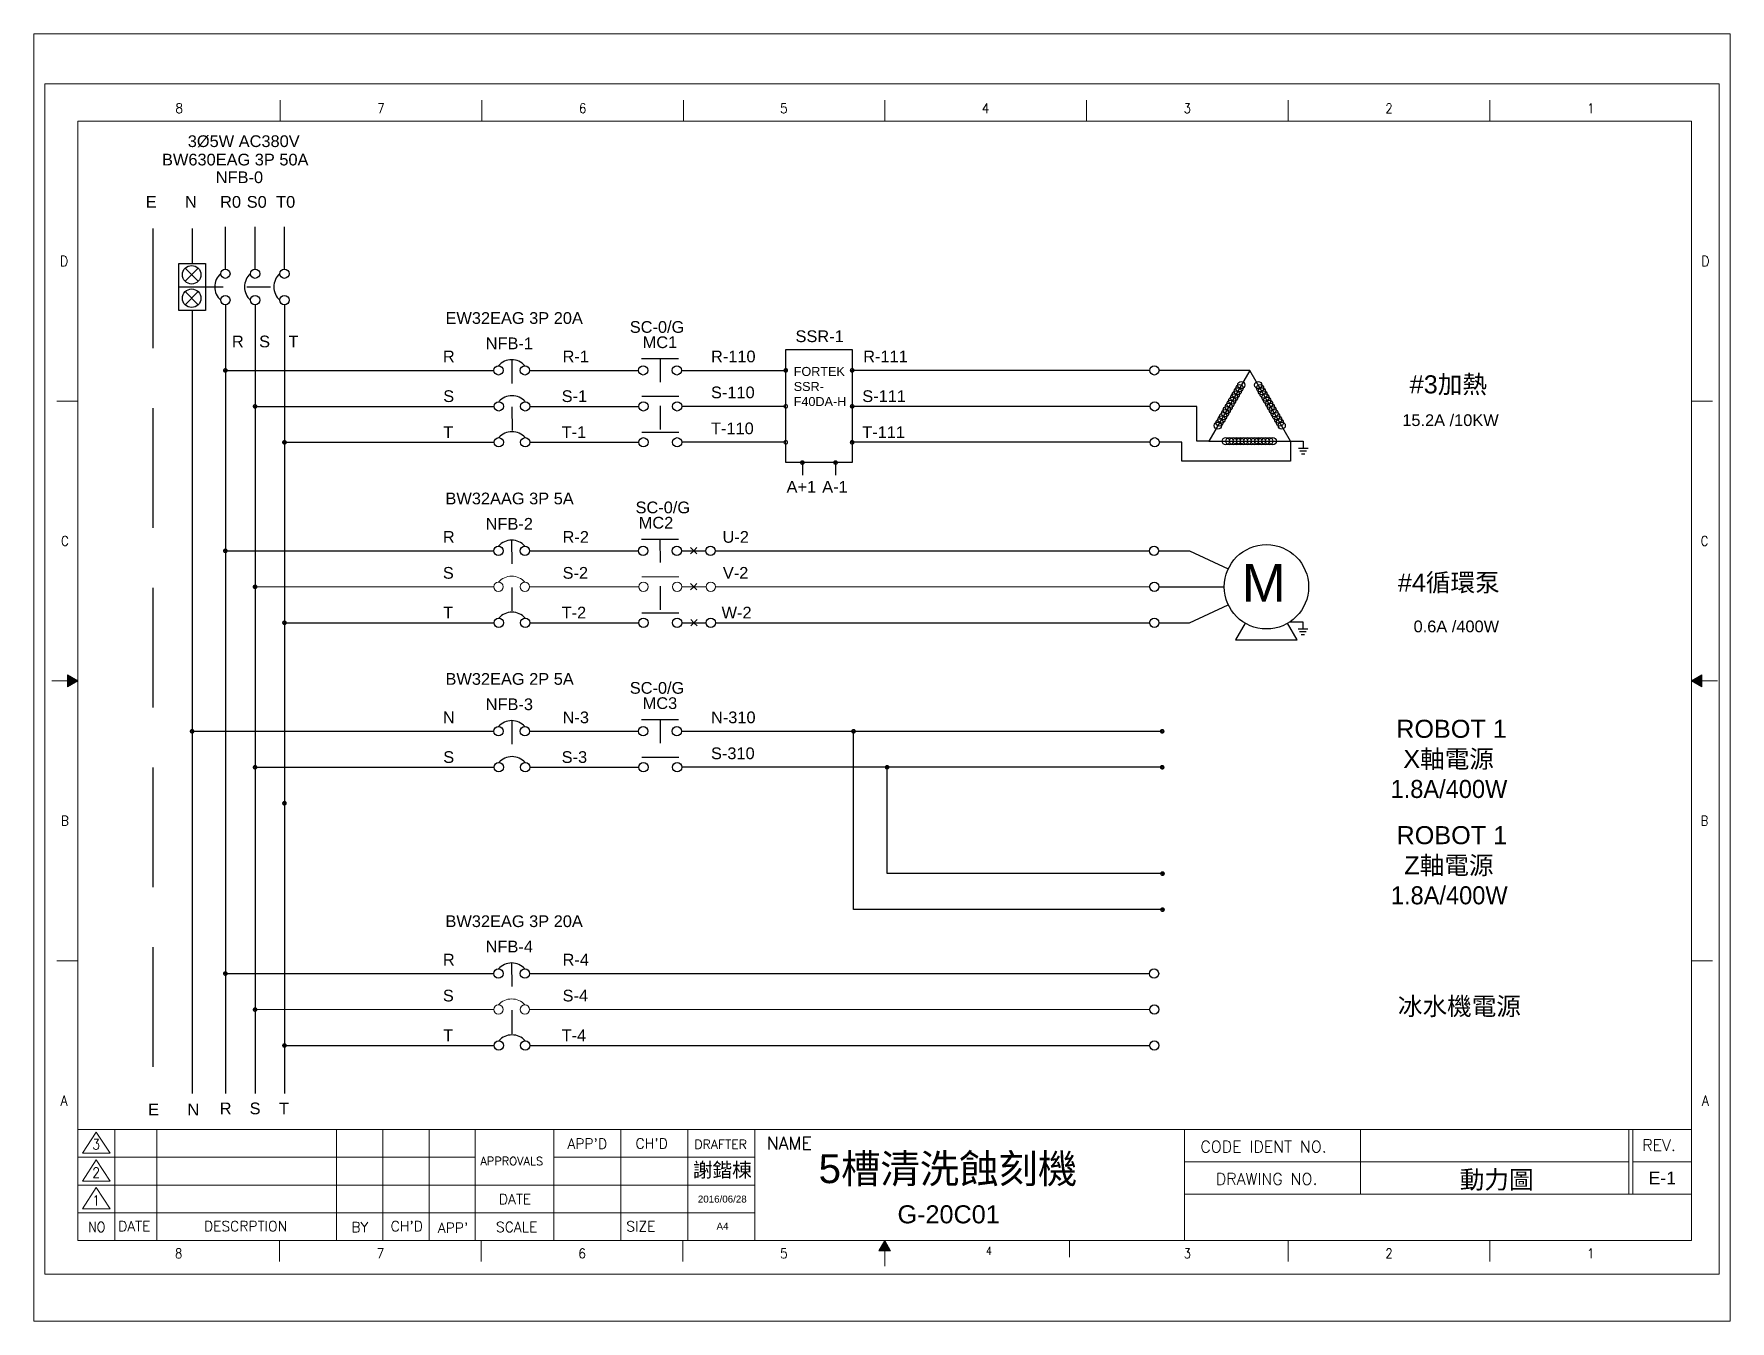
# Paper-space layout '配置1' of a CAD drawing. Header units: millimetres. Extents: x 26 to 231, y 20 to 176.
# The model-space entities are those that its viewports show. They can reach past a viewport. Long polylines and large blocks are cut down to what shows.
import ezdxf
from ezdxf.enums import TextEntityAlignment as Align

# ---------------------------------------------------------------- set-up
doc = ezdxf.new("R2010")
doc.units = ezdxf.units.MM
doc.linetypes.add('DASHED2', pattern=[9.525, 6.35, -3.175])
doc.linetypes.add('JIS_02_1.2', pattern=[2.5, 1.25, -1.25])
for name, color, linetype in [('DIM', 3, 'Continuous'), ('FRAME', 7, 'Continuous'), ('LINE', 1, 'Continuous'), ('TEXT', 4, 'Continuous')]:
    doc.layers.add(name, color=color, linetype=linetype)
doc.styles.add('MICTEXT-ROD', font='romand.shx', dxfattribs={"bigfont": 'bigfont.shx'})
doc.styles.add('MICTEXT-ROS', font='romans.shx', dxfattribs={"bigfont": 'bigfont.shx'})
doc.styles.get("Standard").update_dxf_attribs({"font": 'ARIAL.TTF'})
doc.styles.add('STYLE2', font='romand.shx')

# ---------------------------------------------------------------- blocks, each defined once
blk = doc.blocks.new('圖框A4')
at = {"layer": 'FRAME', "color": 7, "lineweight": 5}
for p, q in [((99.29, 1212.46), (99.29, 1218.27)), ((155.2, 1212.46), (155.2, 1218.27)), ((211.1, 1212.46), (211.1, 1218.27)), ((266.85, 1212.46), (266.85, 1218.27)), ((322.76, 1212.46), (322.76, 1218.27)), ((378.66, 1212.46), (378.66, 1218.27)), ((434.56, 1212.46), (434.56, 1218.27)), ((43.25, 1212.46), (490.46, 1212.46)), ((43.25, 902.31), (43.25, 1212.46)), ((490.46, 1212.46), (490.46, 1212.46)), ((43.25, 1134.92), (37.44, 1134.92)), ((490.46, 1134.92), (496.27, 1134.92)), ((40.39, 1059.03), (40.39, 1055.74)), ((43.25, 1057.39), (40.39, 1059.03)), ((490.46, 1057.39), (493.32, 1059.03)), ((493.32, 1059.03), (493.32, 1055.74)), ((43.25, 1057.39), (36.09, 1057.39)), ((40.39, 1055.74), (43.25, 1057.39)), ((493.32, 1055.74), (490.46, 1057.39)), ((490.46, 1057.39), (497.61, 1057.39)), ((43.25, 979.85), (37.44, 979.85)), ((490.46, 979.85), (496.27, 979.85)), ((44.53, 926.47), (48.37, 932.34)), ((48.37, 932.34), (52.21, 926.47)), ((44.53, 926.47), (52.21, 926.47)), ((44.53, 918.78), (48.37, 924.66)), ((48.37, 924.66), (52.21, 918.78)), ((44.53, 918.78), (52.21, 918.78)), ((44.53, 911.1), (48.37, 916.97)), ((48.37, 916.97), (52.21, 911.1)), ((44.53, 911.1), (52.21, 911.1)), ((99.15, 902.31), (99.15, 896.5)), ((155.05, 902.31), (155.05, 896.5)), ((210.95, 902.31), (210.95, 896.5)), ((266.85, 902.31), (265.2, 899.46)), ((265.2, 899.46), (268.5, 899.46)), ((266.85, 902.31), (266.85, 895.16)), ((268.5, 899.46), (266.85, 902.31)), ((318.07, 902.31), (318.07, 897.67)), ((378.66, 902.31), (378.66, 896.5)), ((434.56, 902.31), (434.56, 896.5))]:
    blk.add_line(p, q, dxfattribs=at)
at = {"layer": 'FRAME', "lineweight": 5}
for p, q in [((490.46, 1212.46), (490.46, 902.31)), ((490.46, 933.05), (43.25, 933.05)), ((53.49, 902.31), (53.49, 933.05)), ((65.11, 902.31), (65.11, 933.05)), ((114.96, 902.31), (114.96, 933.05)), ((127.77, 902.31), (127.77, 933.05)), ((140.58, 902.31), (140.58, 933.05)), ((153.38, 902.31), (153.38, 933.05)), ((175.15, 902.31), (175.15, 933.05)), ((193.72, 902.31), (193.72, 933.05)), ((212.29, 902.31), (212.29, 933.05)), ((230.86, 902.31), (230.86, 933.05)), ((349.91, 933.05), (349.91, 902.31)), ((398.7, 933.05), (398.7, 915.12)), ((473.04, 933.05), (473.04, 915.12)), ((474.2, 933.05), (474.2, 915.12)), ((153.38, 925.36), (43.25, 925.36)), ((230.86, 925.36), (175.15, 925.36)), ((473.04, 924.08), (349.91, 924.08)), ((490.46, 924.08), (474.2, 924.08)), ((230.86, 917.68), (43.25, 917.68)), ((490.46, 915.12), (349.91, 915.12)), ((230.86, 910), (43.25, 910)), ((490.46, 902.31), (43.25, 902.31))]:
    blk.add_line(p, q, dxfattribs=at)
at = {"layer": 'FRAME', "color": 7, "lineweight": 5}
for points in [[(40.39, 1059.03), (40.39, 1055.74), (43.25, 1057.39)], [(493.32, 1059.03), (493.32, 1055.74), (490.46, 1057.39)], [(268.5, 899.46), (266.85, 902.31), (265.2, 899.46)]]:
    blk.add_solid(points, dxfattribs=at)
at = {"layer": 'LINE', "color": 0, "lineweight": 0}
for p, q in [((34.08, 1222.77), (498.14, 1222.77)), ((34.08, 893), (34.08, 1222.77)), ((498.14, 1222.77), (498.14, 893)), ((498.14, 893), (34.08, 893))]:
    blk.add_line(p, q, dxfattribs=at)
at = {"color": 3, "lineweight": 5}
blk.add_text('A4', height=1.936, dxfattribs=at).set_placement((220.25, 905.31))
at = {"layer": 'DIM', "color": 0, "lineweight": 5}
for tag, height, p in [('A', 2.9, (436.35, 928.74)), ('J', 1.94, (184.48, 921.48)), ('G', 1.94, (202.97, 921.48)), ('E', 1.94, (221.84, 921.96)), ('C', 2.9, (284.37, 922.35)), ('B', 2.9, (436.45, 919.25)), ('L', 1.94, (482.33, 919.64)), ('K', 1.94, (184.48, 913.83)), ('H', 1.94, (202.97, 913.83)), ('F', 1.94, (221.84, 913.83)), ('D', 2.9, (284.57, 909.57))]:
    blk.add_attdef(tag, text='', height=height, dxfattribs=at).set_placement(p, align=Align.MIDDLE)
at = {"layer": 'FRAME', "color": 7, "lineweight": 5, "style": 'MICTEXT-ROD', "width": 0.9}
for s, height, p in [('8', 2.67, (71.34, 1216.03)), ('7', 2.67, (127.25, 1216.03)), ('6', 2.67, (183.15, 1216.03)), ('5', 2.67, (238.9, 1216.03)), ('4', 2.67, (294.8, 1216.03)), ('3', 2.67, (350.71, 1216.03)), ('2', 2.67, (406.61, 1216.03)), ('1', 2.67, (462.51, 1216.03)), ('D', 2.85, (39.44, 1173.69)), ('D', 2.85, (494.27, 1173.69)), ('C', 2.67, (39.67, 1096.15)), ('C', 2.67, (494.04, 1096.15)), ('B', 2.67, (39.67, 1018.62)), ('B', 2.67, (494.04, 1018.62)), ('A', 2.85, (39.44, 941.08)), ('A', 2.85, (494.27, 941.08)), ('8', 2.67, (71.2, 898.74)), ('7', 2.67, (127.1, 898.74)), ('6', 2.67, (183, 898.74)), ('5', 2.67, (238.9, 898.74)), ('4', 2.14, (295.71, 899.45)), ('3', 2.67, (350.71, 898.74)), ('2', 2.67, (406.61, 898.74)), ('1', 2.67, (462.51, 898.74))]:
    blk.add_text(s, height=height, dxfattribs=at).set_placement(p, align=Align.MIDDLE)
at = {"layer": 'FRAME', "color": 7, "lineweight": 5}
for s, height, style, p in [('NAME', 3.522, 'STYLE2', (234.12, 927.53)), ("APP'D", 2.817, 'STYLE2', (178.93, 927.72)), ("CH'D", 2.817, 'STYLE2', (197.8, 927.8)), ('DRAFTER', 2.536, 'STYLE2', (214.1, 927.69)), ('CODE IDENT NO.', 3.2017, 'STYLE2', (354.35, 926.7)), ('REV.', 3.202, 'MICTEXT-ROS', (476.78, 927.13)), ('APPROVALS', 2.305, 'STYLE2', (154.8, 923.16)), ('DRAWING NO.', 3.2017, 'STYLE2', (358.62, 917.77)), ('DATE', 2.817, 'STYLE2', (159.94, 912.36)), ('DATE', 2.817, 'STYLE2', (54.43, 904.87)), ('DESCRPTION', 2.817, 'STYLE2', (78.21, 904.88)), ('BY', 2.817, 'STYLE2', (119.03, 904.6)), ("CH'D", 2.817, 'STYLE2', (129.95, 904.87)), ("APP'", 2.817, 'STYLE2', (143.01, 904.42)), ('SCALE', 2.817, 'STYLE2', (159.13, 904.65)), ('SIZE', 2.817, 'STYLE2', (195.24, 904.84))]:
    blk.add_text(s, height=height, dxfattribs=dict(at, style=style)).set_placement(p)
at = {"layer": 'FRAME', "color": 7, "lineweight": 5, "style": 'MICTEXT-ROS', "width": 0.9}
for s, height, p in [('3', 2.82, (47.24, 927.57)), ('2', 2.82, (47.24, 919.68)), ('1', 2.82, (47.24, 912)), ('NO', 2.817, (46.1, 904.64))]:
    blk.add_text(s, height=height, dxfattribs=at).set_placement(p)

msp = doc.modelspace()

# ---------------------------------------------------------------- linework, layer by layer
at = {"linetype": 'ByBlock', "ltscale": 2.5}
for p, q in [((2189.24, 1973.96), (2192.88, 1977.6)), ((2189.24, 1977.6), (2192.88, 1973.96)), ((2187.47, 1972.39), (2194.89, 1972.39)), ((2189.24, 1967.46), (2192.88, 1971.1)), ((2189.24, 1971.1), (2192.88, 1967.46))]:
    msp.add_line(p, q, dxfattribs=at)
for p, q in [((2484.28, 1949.29), (2459.14, 1949.29)), ((2469.64, 1939.32), (2459.23, 1939.32)), ((2469.64, 1929.68), (2469.64, 1939.32)), ((2465.46, 1929.36), (2459.23, 1929.36)), ((2465.46, 1924.11), (2465.46, 1929.36)), ((2472.96, 1929.68), (2469.64, 1929.68)), ((2495.6, 1929.68), (2495.6, 1924.11)), ((2495.6, 1929.68), (2499.1, 1929.68)), ((2500.44, 1927.67), (2497.76, 1927.67)), ((2499.1, 1929.68), (2499.1, 1927.67)), ((2360.3, 1923.74), (2360.3, 1920.26)), ((2369.5, 1923.74), (2369.5, 1920.26)), ((2495.6, 1924.11), (2465.46, 1924.11)), ((2500, 1926.91), (2498.19, 1926.91)), ((2499.53, 1926.1), (2498.66, 1926.1)), ((2330.18, 1899.29), (2329.29, 1900.17)), ((2330.18, 1899.29), (2329.29, 1898.41)), ((2330.18, 1899.29), (2331.07, 1900.17)), ((2330.18, 1899.29), (2331.07, 1898.41)), ((2459.04, 1899.29), (2467.58, 1899.29)), ((2459.04, 1899.29), (2467.58, 1899.29)), ((2467.58, 1899.29), (2478.31, 1894.28)), ((2467.58, 1899.29), (2478.31, 1894.28)), ((2330.18, 1889.32), (2329.29, 1890.2)), ((2330.18, 1889.32), (2331.07, 1890.2)), ((2330.18, 1889.32), (2329.29, 1888.45)), ((2330.18, 1889.32), (2331.07, 1888.45)), ((2459.13, 1889.32), (2467.67, 1889.32)), ((2459.13, 1889.32), (2467.67, 1889.32)), ((2330.27, 1879.36), (2329.38, 1880.24)), ((2330.27, 1879.36), (2331.15, 1880.24)), ((2467.58, 1879.36), (2478.31, 1884.37)), ((2467.58, 1879.36), (2478.31, 1884.37)), ((2330.27, 1879.36), (2329.38, 1878.48)), ((2330.27, 1879.36), (2331.15, 1878.48)), ((2459.13, 1879.36), (2467.58, 1879.36)), ((2459.13, 1879.36), (2467.58, 1879.36)), ((2495.5, 1879.63), (2499, 1879.63)), ((2495.5, 1879.63), (2499, 1879.63)), ((2500.34, 1877.61), (2497.66, 1877.61)), ((2500.34, 1877.61), (2497.66, 1877.61)), ((2499.9, 1876.85), (2498.09, 1876.85)), ((2499.9, 1876.85), (2498.09, 1876.85)), ((2499.43, 1876.04), (2498.55, 1876.04)), ((2499.43, 1876.04), (2498.55, 1876.04)), ((2499, 1879.63), (2499, 1877.61)), ((2499, 1879.63), (2499, 1877.61)), ((2374.47, 1799.88), (2374.47, 1849.29)), ((2383.79, 1809.85), (2383.79, 1839.32))]:
    msp.add_line(p, q)
at = {"color": 0}
msp.add_line((2467.67, 1889.32), (2477.22, 1889.32), dxfattribs=at)
at = {"linetype": 'ByBlock', "ltscale": 2.5}
msp.add_lwpolyline([(2187.47, 1978.89), (2194.89, 1978.89), (2194.89, 1965.89), (2187.47, 1965.89)], close=True, dxfattribs=at)
msp.add_lwpolyline([(2484.28, 1949.29), (2472.96, 1929.68), (2495.6, 1929.68)], close=True)
msp.add_lwpolyline([(2483.04, 1879.21), (2480.37, 1874.59), (2497.45, 1874.59), (2494.78, 1879.21)])
msp.add_lwpolyline([(2483.04, 1879.21), (2480.37, 1874.59), (2497.45, 1874.59), (2494.78, 1879.21)])
for centre in [(2191.06, 1975.78), (2191.06, 1969.28)]:
    msp.add_circle(centre, 2.57, dxfattribs=at)
for centre, radius in [((2481.94, 1945.23), 1), ((2486.63, 1945.23), 1), ((2479.44, 1940.9), 1), ((2479.94, 1941.76), 1), ((2480.44, 1942.63), 1), ((2480.94, 1943.49), 1), ((2481.44, 1944.36), 1), ((2487.13, 1944.36), 1), ((2487.63, 1943.49), 1), ((2488.13, 1942.63), 1), ((2488.63, 1941.76), 1), ((2489.13, 1940.9), 1), ((2476.44, 1935.7), 1), ((2476.94, 1936.57), 1), ((2477.44, 1937.43), 1), ((2477.94, 1938.3), 1), ((2478.44, 1939.16), 1), ((2478.94, 1940.03), 1), ((2489.63, 1940.03), 1), ((2490.13, 1939.16), 1), ((2490.63, 1938.3), 1), ((2491.13, 1937.43), 1), ((2491.63, 1936.57), 1), ((2492.13, 1935.7), 1), ((2475.44, 1933.97), 1), ((2475.94, 1934.83), 1), ((2492.63, 1934.83), 1), ((2493.13, 1933.97), 1), ((2477.66, 1929.68), 1), ((2478.66, 1929.68), 1), ((2479.66, 1929.68), 1), ((2480.66, 1929.68), 1), ((2481.66, 1929.68), 1), ((2482.66, 1929.68), 1), ((2483.66, 1929.68), 1), ((2484.66, 1929.68), 1), ((2485.66, 1929.68), 1), ((2486.66, 1929.68), 1), ((2487.66, 1929.68), 1), ((2488.66, 1929.68), 1), ((2489.66, 1929.68), 1), ((2490.66, 1929.68), 1), ((2488.91, 1889.32), 11.69), ((2488.91, 1889.32), 11.69)]:
    msp.add_circle(centre, radius)
at = {"layer": 'DIM', "color": 0, "linetype": 'ByBlock', "const_width": 0.129}
for points in [[(2200.1, 1949.28, 1), (2200.71, 1949.28, 1)], [(2355.4, 1949.29, 1), (2356.01, 1949.29, 1)], [(2373.8, 1949.29, 1), (2374.4, 1949.29, 1)], [(2208.33, 1939.31, 1), (2208.94, 1939.31, 1)], [(2373.8, 1939.32, 1), (2374.4, 1939.32, 1)], [(2216.47, 1929.35, 1), (2217.08, 1929.35, 1)], [(2373.8, 1929.36, 1), (2374.4, 1929.36, 1)], [(2360, 1923.74, 1), (2360.61, 1923.74, 1)], [(2369.2, 1923.74, 1), (2369.8, 1923.74, 1)], [(2200.1, 1899.28, 1), (2200.71, 1899.28, 1)], [(2208.33, 1889.31, 1), (2208.94, 1889.31, 1)], [(2216.47, 1879.35, 1), (2217.08, 1879.35, 1)], [(2190.88, 1849.28, 1), (2191.49, 1849.28, 1)], [(2374.17, 1849.29, 1), (2374.78, 1849.29, 1)], [(2459.71, 1849.29, 1), (2460.32, 1849.29, 1)], [(2208.33, 1839.31, 1), (2208.94, 1839.31, 1)], [(2383.48, 1839.32, 1), (2384.09, 1839.32, 1)], [(2459.71, 1839.32, 1), (2460.32, 1839.32, 1)], [(2216.47, 1829.35, 1), (2217.08, 1829.35, 1)], [(2459.79, 1809.85, 1), (2460.4, 1809.85, 1)], [(2459.79, 1799.87, 1), (2460.4, 1799.87, 1)], [(2200.1, 1782.15, 1), (2200.71, 1782.15, 1)], [(2208.33, 1772.18, 1), (2208.94, 1772.18, 1)], [(2216.47, 1762.22, 1), (2217.08, 1762.22, 1)]]:
    msp.add_lwpolyline(points, format="xyb", close=True, dxfattribs=at)
at = {"layer": 'DIM', "color": 0, "linetype": 'Continuous'}
for centre in [(2200.4, 1949.28), (2355.7, 1949.29), (2374.1, 1949.29), (2208.63, 1939.31), (2374.1, 1939.32), (2216.78, 1929.35), (2374.1, 1929.36), (2360.3, 1923.74), (2369.5, 1923.74), (2200.4, 1899.28), (2208.63, 1889.31), (2216.78, 1879.35), (2191.18, 1849.28), (2374.47, 1849.29), (2460.01, 1849.29), (2208.63, 1839.31), (2383.79, 1839.32), (2460.01, 1839.32), (2216.78, 1829.35), (2460.1, 1809.85), (2460.1, 1799.87), (2200.4, 1782.15), (2208.63, 1772.18), (2216.78, 1762.22)]:
    msp.add_circle(centre, 0.0958, dxfattribs=at)
at = {"layer": 'LINE', "color": 7, "linetype": 'DASHED2'}
msp.add_line((2180.35, 1988.62), (2180.35, 1748.9), dxfattribs=at)
at = {"layer": 'LINE', "color": 7, "linetype": 'Continuous'}
for p, q in [((2191.18, 1988.62), (2191.18, 1978.89)), ((2191.18, 1965.89), (2191.18, 1748.9))]:
    msp.add_line(p, q, dxfattribs=at)
at = {"layer": 'LINE', "color": 0}
for p, q in [((2200.4, 1977.38), (2200.4, 1989.02)), ((2208.63, 1977.38), (2208.63, 1989.02)), ((2216.78, 1977.38), (2216.78, 1989.02)), ((2315.7, 1952.55), (2326, 1952.55)), ((2200.4, 1949.28), (2274.8, 1949.28)), ((2284.71, 1949.29), (2314.89, 1949.29)), ((2326.81, 1949.29), (2355.7, 1949.29)), ((2456.56, 1949.29), (2374.1, 1949.29)), ((2315.79, 1942.1), (2326.09, 1942.1)), ((2208.63, 1939.31), (2274.88, 1939.31)), ((2284.8, 1939.32), (2314.98, 1939.32)), ((2355.7, 1939.32), (2326.9, 1939.32)), ((2456.64, 1939.32), (2374.1, 1939.32)), ((2315.79, 1932.13), (2326.09, 1932.13)), ((2216.78, 1929.35), (2274.88, 1929.35)), ((2284.8, 1929.36), (2314.98, 1929.36)), ((2355.7, 1929.36), (2326.9, 1929.36)), ((2456.64, 1929.36), (2374.1, 1929.36)), ((2200.39, 1899.28), (2274.79, 1899.28)), ((2284.7, 1899.29), (2314.88, 1899.29)), ((2315.7, 1902.55), (2325.99, 1902.55)), ((2326.8, 1899.29), (2333.55, 1899.29)), ((2336.14, 1899.29), (2456.46, 1899.29)), ((2315.78, 1882.13), (2326.08, 1882.13)), ((2216.77, 1879.35), (2274.87, 1879.35)), ((2284.79, 1879.36), (2314.97, 1879.36)), ((2326.89, 1879.36), (2333.64, 1879.36)), ((2336.23, 1879.36), (2456.54, 1879.36)), ((2315.7, 1852.55), (2326, 1852.55)), ((2191.18, 1849.28), (2274.8, 1849.28)), ((2284.71, 1849.29), (2314.89, 1849.29)), ((2326.81, 1849.29), (2460.01, 1849.29)), ((2208.63, 1839.31), (2274.88, 1839.31)), ((2284.8, 1839.32), (2314.98, 1839.32)), ((2315.79, 1842.1), (2326.09, 1842.1)), ((2460.01, 1839.32), (2326.9, 1839.32)), ((2460.1, 1809.85), (2383.79, 1809.85)), ((2460.1, 1799.88), (2374.47, 1799.88)), ((2200.39, 1782.15), (2274.79, 1782.15)), ((2284.7, 1782.16), (2456.46, 1782.16)), ((2216.77, 1762.22), (2274.87, 1762.22)), ((2284.79, 1762.23), (2456.54, 1762.23))]:
    msp.add_line(p, q, dxfattribs=at)
at = {"layer": 'LINE', "color": 7, "linetype": 'JIS_02_1.2'}
msp.add_line((2193.27, 1972.42), (2213.84, 1972.42), dxfattribs=at)
at = {"layer": 'LINE', "color": 7}
for p, q in [((2200.4, 1967.46), (2200.4, 1748.9)), ((2208.63, 1967.46), (2208.63, 1748.9)), ((2216.78, 1967.46), (2216.78, 1748.9))]:
    msp.add_line(p, q, dxfattribs=at)
at = {"layer": 'LINE', "color": 0, "linetype": 'JIS_02_1.2'}
for p, q in [((2279.75, 1952.23), (2279.84, 1932.29)), ((2320.85, 1952.55), (2320.94, 1932.13)), ((2279.74, 1902.23), (2279.83, 1882.29)), ((2320.84, 1902.55), (2320.93, 1882.13)), ((2279.75, 1852.23), (2279.75, 1842.26)), ((2320.85, 1852.55), (2320.94, 1842.1)), ((2279.74, 1785.1), (2279.83, 1765.16))]:
    msp.add_line(p, q, dxfattribs=at)
at = {"layer": 'LINE', "color": 0, "lineweight": 5}
for p, q in [((2315.78, 1892.1), (2326.08, 1892.1)), ((2208.63, 1889.31), (2274.79, 1889.32)), ((2284.7, 1889.32), (2314.97, 1889.32)), ((2326.89, 1889.32), (2333.64, 1889.32)), ((2336.23, 1889.32), (2456.54, 1889.32)), ((2208.63, 1772.18), (2274.79, 1772.2)), ((2284.7, 1772.2), (2456.54, 1772.2))]:
    msp.add_line(p, q, dxfattribs=at)
at = {"layer": 'LINE', "color": 0}
msp.add_lwpolyline([(2355.7, 1955.07), (2374.1, 1955.07), (2374.1, 1923.74), (2355.7, 1923.74)], close=True, dxfattribs=at)
at = {"layer": 'LINE', "color": 0, "const_width": 0.287}
for points in [[(2199.89, 1949.28, 1), (2200.91, 1949.28, 1)], [(2355.2, 1949.29, 1), (2356.21, 1949.29, 1)], [(2373.59, 1949.29, 1), (2374.61, 1949.29, 1)], [(2208.13, 1939.31, 1), (2209.14, 1939.31, 1)], [(2355.2, 1939.32, 1), (2356.21, 1939.32, 1)], [(2373.59, 1939.32, 1), (2374.61, 1939.32, 1)], [(2216.27, 1929.35, 1), (2217.29, 1929.35, 1)], [(2355.2, 1929.36, 1), (2356.21, 1929.36, 1)], [(2373.59, 1929.36, 1), (2374.61, 1929.36, 1)], [(2359.79, 1923.74, 1), (2360.81, 1923.74, 1)], [(2368.99, 1923.74, 1), (2370.01, 1923.74, 1)], [(2199.89, 1899.28, 1), (2200.91, 1899.28, 1)], [(2208.13, 1889.31, 1), (2209.14, 1889.31, 1)], [(2216.27, 1879.35, 1), (2217.29, 1879.35, 1)], [(2190.68, 1849.28, 1), (2191.69, 1849.28, 1)], [(2373.97, 1849.29, 1), (2374.98, 1849.29, 1)], [(2459.51, 1849.29, 1), (2460.52, 1849.29, 1)], [(2208.13, 1839.31, 1), (2209.14, 1839.31, 1)], [(2383.28, 1839.32, 1), (2384.29, 1839.32, 1)], [(2459.51, 1839.32, 1), (2460.52, 1839.32, 1)], [(2216.27, 1829.35, 1), (2217.29, 1829.35, 1)], [(2459.59, 1809.85, 1), (2460.61, 1809.85, 1)], [(2459.59, 1799.87, 1), (2460.61, 1799.87, 1)], [(2199.89, 1782.15, 1), (2200.91, 1782.15, 1)], [(2208.13, 1772.18, 1), (2209.14, 1772.18, 1)], [(2216.27, 1762.22, 1), (2217.29, 1762.22, 1)]]:
    msp.add_lwpolyline(points, format="xyb", close=True, dxfattribs=at)
at = {"layer": 'LINE', "color": 0}
for centre in [(2200.4, 1976.08), (2208.63, 1976.08), (2216.78, 1976.08), (2276.09, 1949.29), (2283.42, 1949.29), (2316.18, 1949.29), (2325.52, 1949.29), (2457.85, 1949.29), (2276.18, 1939.32), (2283.5, 1939.32), (2316.27, 1939.32), (2325.61, 1939.32), (2457.94, 1939.32), (2276.18, 1929.36), (2283.5, 1929.36), (2316.27, 1929.36), (2325.61, 1929.36), (2457.94, 1929.36), (2276.08, 1899.29), (2283.41, 1899.29), (2316.17, 1899.29), (2325.51, 1899.29), (2334.85, 1899.29), (2457.75, 1899.29), (2457.83, 1889.32), (2276.17, 1879.36), (2283.5, 1879.36), (2316.26, 1879.36), (2325.6, 1879.36), (2334.93, 1879.36), (2457.83, 1879.36), (2276.09, 1849.29), (2283.42, 1849.29), (2316.18, 1849.29), (2325.52, 1849.29), (2276.18, 1839.32), (2283.5, 1839.32), (2316.27, 1839.32), (2325.61, 1839.32), (2276.08, 1782.16), (2283.41, 1782.16), (2457.75, 1782.16), (2457.83, 1772.2), (2276.17, 1762.23), (2283.5, 1762.23), (2457.83, 1762.23)]:
    msp.add_circle(centre, 1.29, dxfattribs=at)
at = {"layer": 'LINE', "color": 7}
for centre in [(2200.4, 1968.75), (2208.63, 1968.75), (2216.78, 1968.75)]:
    msp.add_circle(centre, 1.29, dxfattribs=at)
at = {"layer": 'LINE', "color": 0, "lineweight": 5}
for centre in [(2276.08, 1889.32), (2283.41, 1889.32), (2316.26, 1889.32), (2325.6, 1889.32), (2334.93, 1889.32), (2276.08, 1772.2), (2283.41, 1772.2)]:
    msp.add_circle(centre, 1.29, dxfattribs=at)
at = {"layer": 'LINE', "color": 7}
for centre in [(2202.38, 1972.42), (2210.61, 1972.42), (2218.75, 1972.42)]:
    msp.add_arc(centre, 4.91, 131.7324, 228.2676, dxfattribs=at)
at = {"layer": 'LINE', "color": 0}
for centre in [(2279.75, 1947.32), (2279.84, 1937.35), (2279.84, 1927.38), (2279.74, 1897.32), (2279.83, 1877.38), (2279.75, 1847.32), (2279.84, 1837.35), (2279.74, 1780.19), (2279.83, 1760.25)]:
    msp.add_arc(centre, 4.91, 41.7324, 138.2676, dxfattribs=at)
at = {"layer": 'LINE', "color": 0, "lineweight": 5}
for centre in [(2279.74, 1887.35), (2279.74, 1770.22)]:
    msp.add_arc(centre, 4.91, 41.7324, 138.2676, dxfattribs=at)

# ---------------------------------------------------------------- block references
at = {"layer": 'LINE', "color": 0}
ref = msp.add_blockref('圖框A4', (2116.27, 805.88), dxfattribs=at)
ref.add_attrib('L', 'E-1', dxfattribs={"layer": 'DIM', "color": 0, "lineweight": 5, "height": 3.5}).set_placement((2598.6, 1725.52), align=Align.MIDDLE)
ref.add_attrib('B', '動力圖', dxfattribs={"layer": 'DIM', "color": 0, "lineweight": 5, "height": 5}).set_placement((2552.71, 1725.13), align=Align.MIDDLE)
ref.add_attrib('C', '5槽清洗蝕刻機', dxfattribs={"layer": 'DIM', "color": 0, "lineweight": 5, "height": 8}).set_placement((2400.64, 1728.23), align=Align.MIDDLE)
ref.add_attrib('D', 'G-20C01', dxfattribs={"layer": 'DIM', "color": 0, "lineweight": 5, "height": 5}).set_placement((2400.83, 1715.45), align=Align.MIDDLE)
ref.add_attrib('E', '謝鍇棟', dxfattribs={"layer": 'DIM', "color": 0, "lineweight": 5, "height": 4}).set_placement((2338.11, 1727.84), align=Align.MIDDLE)
ref.add_attrib('F', '2016/06/28', dxfattribs={"layer": 'DIM', "color": 0, "lineweight": 5, "height": 1.936}).set_placement((2338.11, 1719.71), align=Align.MIDDLE)

# ---------------------------------------------------------------- texts
msp.add_text('M', height=10.44).set_placement((2482.09, 1885.2))
msp.add_text('M', height=10.44).set_placement((2482.09, 1885.2))
at = {"insert": (2357.91, 1950.24), "char_height": 2.5, "attachment_point": 1}
msp.add_mtext_dynamic_manual_height_columns('FORTEK\\PSSR-\\PF40DA-H', width=1.5983, gutter_width=12.5, heights=[0], dxfattribs=at)
at = {"char_height": 5, "attachment_point": 1}
for s, insert in [('\\pi-14.415;ROBOT 1\\P\\pi-14.386; X{\\fPMingLiU|b0|i0|c136|p18;軸電源\\P\\pi-15.977;1.8A/400W}', (2539.28, 1852.48)), ('\\pi-14.415;ROBOT 1\\P\\pi-14.19; Z{\\fPMingLiU|b0|i0|c136|p18;軸電源\\P\\pi-15.977;1.8A/400W}', (2539.37, 1823.01))]:
    msp.add_mtext(s, dxfattribs=dict(at, insert=insert))
at = {"layer": 'TEXT', "color": 7}
for s, height, p in [('3Ø5W AC380V', 3.2467, (2189.99, 2011.17)), ('BW630EAG 3P 50A', 3.2467, (2182.85, 2006.07)), ('NFB-0', 3.247, (2197.75, 2001.17)), ('E', 3.25, (2178.31, 1994.35)), ('N', 3.25, (2189.22, 1994.35)), ('R0', 3.247, (2198.95, 1994.35)), ('S0', 3.247, (2206.32, 1994.35)), ('T0', 3.247, (2214.47, 1994.35)), ('EW32EAG 3P 20A', 3.2467, (2261.41, 1962.17)), ('SC-0/G', 3.247, (2312.47, 1959.69)), ('SSR-1', 3.247, (2358.4, 1957.12)), ('R', 3.25, (2202.22, 1955.67)), ('S', 3.25, (2209.76, 1955.67)), ('T', 3.25, (2217.9, 1955.67)), ('NFB-1', 3.247, (2272.55, 1955.15)), ('MC1', 3.247, (2316.04, 1955.46)), ('R', 3.25, (2260.69, 1951.52)), ('R-1', 3.247, (2293.86, 1951.52)), ('R-110', 3.247, (2334.98, 1951.52)), ('R-111', 3.247, (2377.16, 1951.52)), ('#3加熱', 5, (2528.61, 1942.92)), ('S', 3.25, (2260.78, 1940.52)), ('S-1', 3.247, (2293.6, 1940.52)), ('S-110', 3.247, (2334.98, 1941.56)), ('S-111', 3.247, (2376.9, 1940.52)), ('15.2A /10KW', 3.2467, (2526.55, 1933.87)), ('T', 3.25, (2260.78, 1930.55)), ('T-1', 3.247, (2293.6, 1930.55)), ('T-110', 3.247, (2334.98, 1931.59)), ('T-111', 3.247, (2376.9, 1930.55)), ('A+1', 3.247, (2355.92, 1915.4)), ('A-1', 3.247, (2365.8, 1915.4)), ('BW32AAG 3P 5A', 3.2467, (2261.4, 1912.17)), ('SC-0/G', 3.247, (2314.07, 1909.69)), ('NFB-2', 3.247, (2272.54, 1905.15)), ('MC2', 3.247, (2314.95, 1905.46)), ('R', 3.25, (2260.68, 1901.52)), ('R-2', 3.247, (2293.85, 1901.52)), ('U-2', 3.247, (2338.18, 1901.52)), ('S', 3.25, (2260.68, 1891.56)), ('S-2', 3.247, (2293.85, 1891.56)), ('V-2', 3.247, (2338.27, 1891.56)), ('#4循環泵 ', 5, (2525.33, 1888)), ('T', 3.25, (2260.77, 1880.55)), ('T-2', 3.247, (2293.59, 1880.55)), ('W-2', 3.247, (2337.92, 1880.55)), ('0.6A /400W', 3.247, (2529.68, 1876.72)), ('BW32EAG 2P 5A', 3.2467, (2261.41, 1862.17)), ('SC-0/G', 3.247, (2312.47, 1859.69)), ('NFB-3', 3.247, (2272.55, 1855.15)), ('MC3', 3.247, (2316.04, 1855.46)), ('N', 3.25, (2260.69, 1851.52)), ('N-3', 3.247, (2293.86, 1851.52)), ('N-310', 3.247, (2334.98, 1851.52)), ('S', 3.25, (2260.78, 1840.52)), ('S-3', 3.247, (2293.6, 1840.52)), ('S-310', 3.247, (2334.98, 1841.56)), ('BW32EAG 3P 20A', 3.2467, (2261.4, 1795.04)), ('NFB-4', 3.247, (2272.54, 1788.02)), ('R', 3.25, (2260.68, 1784.39)), ('R-4', 3.247, (2293.85, 1784.39)), ('S', 3.25, (2260.68, 1774.43)), ('S-4', 3.247, (2293.85, 1774.43)), ('冰水機電源', 5, (2525.33, 1770.62)), ('T', 3.25, (2260.77, 1763.42)), ('T-4', 3.247, (2293.59, 1763.42)), ('E', 3.25, (2178.99, 1742.85)), ('N', 3.25, (2189.89, 1742.85)), ('R', 3.25, (2198.84, 1743.17)), ('S', 3.25, (2207.13, 1743.17)), ('T', 3.25, (2215.28, 1743.17))]:
    msp.add_text(s, height=height, dxfattribs=at).set_placement(p)

psp = doc.layouts.new('配置1')

# ---------------------------------------------------------------- viewports
at = {"layer": '0'}
psp.add_viewport(center=(128.5, 97.5), size=(205.6, 156), view_center_point=(2382.37, 1864.19), view_height=356.6411, dxfattribs=at)

doc.saveas('drawing.dxf')
